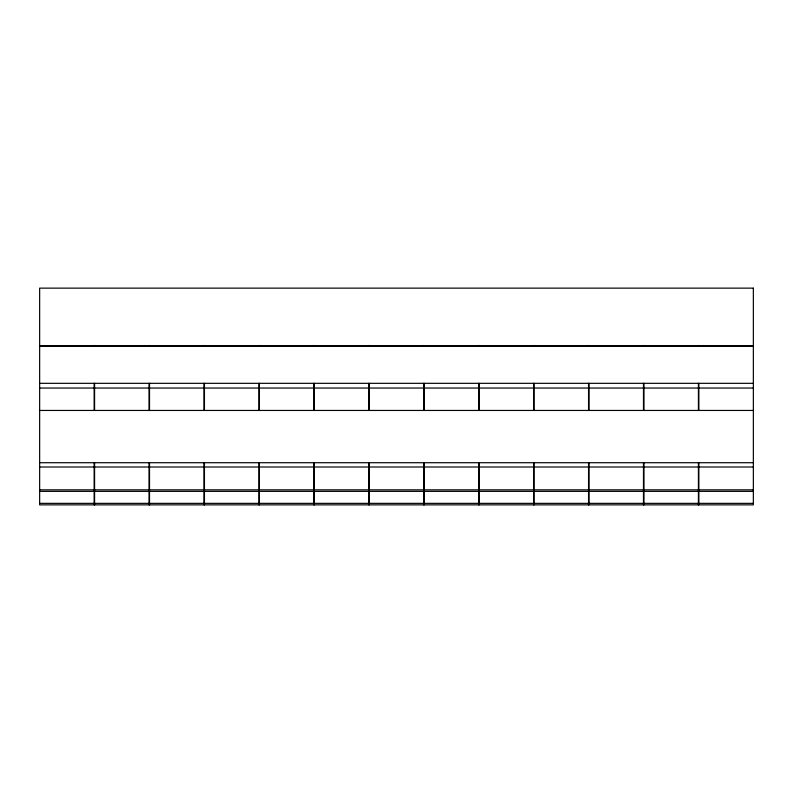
<?xml version="1.0" encoding="UTF-8"?>
<svg xmlns="http://www.w3.org/2000/svg" width="793" height="793" viewBox="0 0 793 793"><rect width="100%" height="100%" fill="white"/><g stroke="black" fill="none" stroke-linecap="round" stroke-linejoin="round"><path stroke-width="1.19" d="M39.65 345.857L753.35 345.857M39.65 346.075L753.35 346.075M39.65 383.326L753.35 383.326M39.65 388.045L753.35 388.045M39.65 410.447L753.35 410.447M39.65 462.716L753.35 462.716M39.65 467.008L753.35 467.008M39.65 489.846L753.35 489.846M39.65 491.363L753.35 491.363M39.65 503.347L753.35 503.347M698.851 345.47L698.851 346.075M698.851 383.326L698.851 410.447M698.851 462.716L698.851 504.844M698.415 345.47L698.415 346.075M698.415 383.326L698.415 410.447M698.415 462.716L698.415 504.844M643.916 345.47L643.916 346.075M643.916 383.326L643.916 410.447M643.916 462.716L643.916 504.844M643.48 345.47L643.48 346.075M643.48 383.326L643.48 410.447M643.48 462.716L643.48 504.844M588.981 345.47L588.981 346.075M588.981 383.326L588.981 410.447M588.981 462.716L588.981 504.844M588.555 345.47L588.555 346.075M588.555 383.326L588.555 410.447M588.555 462.716L588.555 504.844M534.046 345.47L534.046 346.075M534.046 383.326L534.046 410.447M534.046 462.716L534.046 504.844M533.62 345.47L533.62 346.075M533.62 383.326L533.62 410.447M533.62 462.716L533.62 504.844M479.111 345.47L479.111 346.075M479.111 383.326L479.111 410.447M479.111 462.716L479.111 504.844M478.685 345.47L478.685 346.075M478.685 383.326L478.685 410.447M478.685 462.716L478.685 504.844M424.186 345.47L424.186 346.075M424.186 383.326L424.186 410.447M424.186 462.716L424.186 504.844M423.749 345.47L423.749 346.075M423.749 383.326L423.749 410.447M423.749 462.716L423.749 504.844M369.251 345.47L369.251 346.075M369.251 383.326L369.251 410.447M369.251 462.716L369.251 504.844M368.814 345.47L368.814 346.075M368.814 383.326L368.814 410.447M368.814 462.716L368.814 504.844M314.315 345.47L314.315 346.075M314.315 383.326L314.315 410.447M314.315 462.716L314.315 504.844M313.889 345.47L313.889 346.075M313.889 383.326L313.889 410.447M313.889 462.716L313.889 504.844M259.38 345.47L259.38 346.075M259.38 383.326L259.38 410.447M259.38 462.716L259.38 504.844M258.954 345.47L258.954 346.075M258.954 383.326L258.954 410.447M258.954 462.716L258.954 504.844M204.445 345.47L204.445 346.075M204.445 383.326L204.445 410.447M204.445 462.716L204.445 504.844M204.019 345.47L204.019 346.075M204.019 383.326L204.019 410.447M204.019 462.716L204.019 504.844M149.52 345.47L149.52 346.075M149.52 383.326L149.52 410.447M149.52 462.716L149.52 504.844M149.084 345.47L149.084 346.075M149.084 383.326L149.084 410.447M149.084 462.716L149.084 504.844M94.585 345.47L94.585 346.075M94.585 383.326L94.585 410.447M94.585 462.716L94.585 504.844M94.149 345.47L94.149 346.075M94.149 383.326L94.149 410.447M94.149 462.716L94.149 504.844M753.35 288.137L39.65 288.137L39.65 504.863L753.35 504.863L753.35 288.137"/></g></svg>
